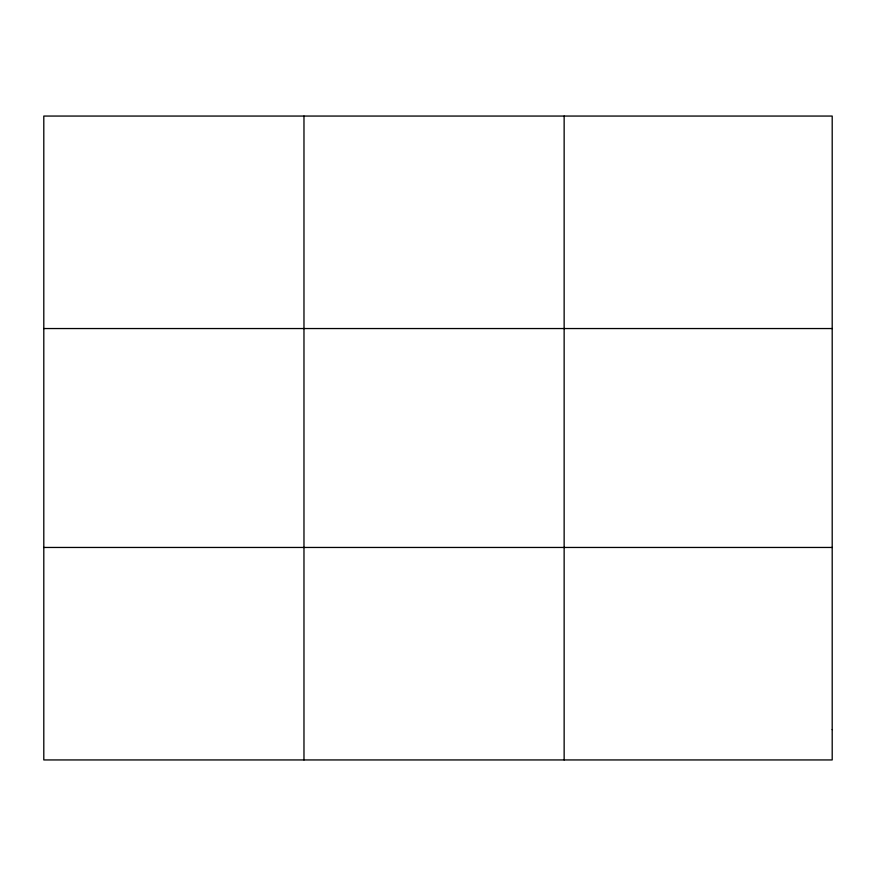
<?xml version="1.0" encoding="UTF-8"?>
<svg xmlns="http://www.w3.org/2000/svg" width="876" height="876" viewBox="0 0 876 876"><rect width="100%" height="100%" fill="white"/><g stroke="black" fill="none" stroke-linecap="round" stroke-linejoin="round"><path stroke-width="1.31" d="M303.972 759.941L303.972 116.059M564.144 759.941L564.144 116.059M43.8 328.544L832.2 328.544M43.8 547.456L832.2 547.456M832.2 729.588L832.2 759.941L43.8 759.941L43.8 116.059L832.2 116.059L832.2 729.588"/></g></svg>
